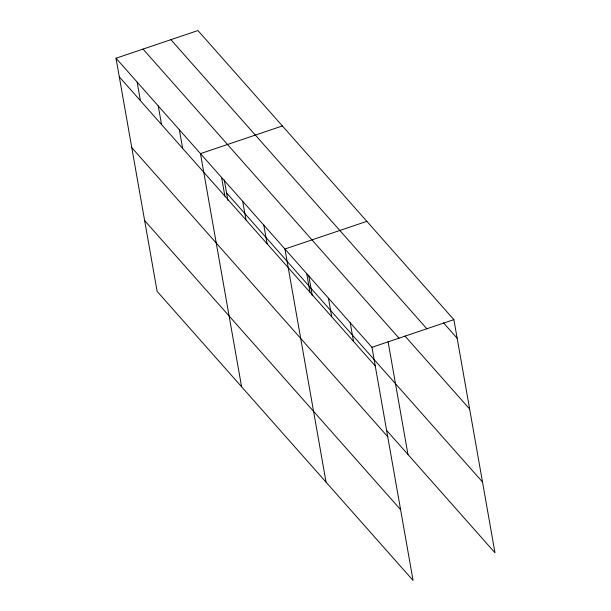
<?xml version="1.0" encoding="UTF-8"?>
<svg xmlns="http://www.w3.org/2000/svg" width="611" height="611" viewBox="0 0 611 611"><rect width="100%" height="100%" fill="white"/><g stroke="black" fill="none" stroke-linecap="round" stroke-linejoin="round"><path stroke-width="0.92" d="M116.014 58.221L371.962 347.3L413.074 580.45L157.126 291.371L116.014 58.221L197.926 30.55L453.874 319.629L494.986 552.779L386.847 430.64M282.389 125.95L200.477 153.621L241.589 386.763M366.852 221.342L284.94 249.013L326.053 482.163M371.962 347.3L453.874 319.629M443.487 322.807L457.158 338.257M170.897 39.684L426.845 328.764M404.994 336.035L469.645 409.049M143.043 49.086L398.998 338.173M226.551 192.908L482.507 481.987M119.298 76.841L375.246 365.928M131.777 147.641L387.733 436.72M144.639 220.579L400.595 509.658M388.061 341.618L407.965 454.492M350.21 322.73L353.494 341.35M328.451 298.16L331.735 316.781M308.708 275.21L312.328 295.755M306.699 273.583L309.983 292.211M263.822 225.161L267.106 243.789M242.712 201.317L245.996 219.937M224.245 179.817L227.865 200.355M221.594 177.465L224.879 196.093M179.359 129.769L182.643 148.389M158.249 105.917L161.533 124.545M137.131 82.073L140.415 100.693"/></g></svg>
